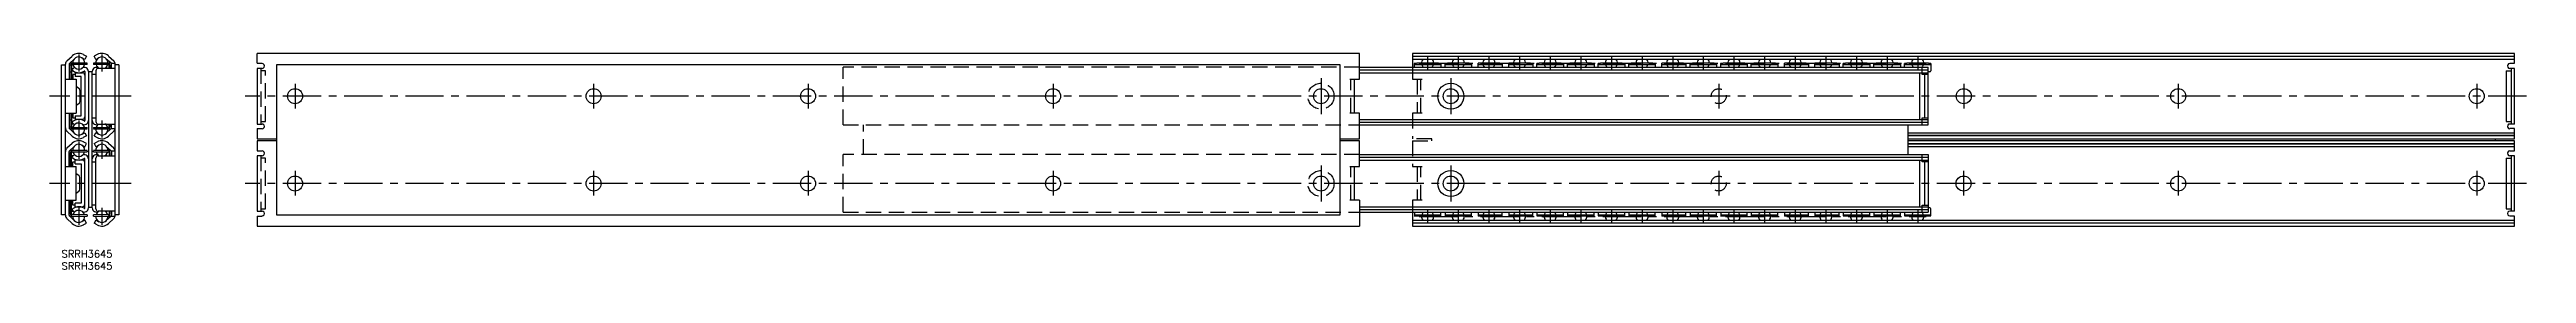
# Model space of a CAD drawing. Extents: x -5 to 1022, y -8 to 81.
import ezdxf

# ---------------------------------------------------------------- set-up
doc = ezdxf.new("R2010")
doc.units = 0
doc.header["$LTSCALE"] = 0.5
doc.linetypes.add('CENTER', pattern=[50.8, 31.75, -6.35, 6.35, -6.35])
doc.linetypes.add('DASHED', pattern=[19.05, 12.7, -6.35])
for name, color, linetype in [('MSM_CENTER', 1, 'CENTER'), ('MSM_CONTINUOUS', 7, 'CONTINUOUS'), ('MSM_DASHED', 4, 'DASHED'), ('MSM_PART_NUMBER', 7, 'CONTINUOUS')]:
    doc.layers.add(name, color=color, linetype=linetype)
doc.styles.get("Standard").update_dxf_attribs({"font": 'txt.shx', "height": 5.5, "bigfont": 'bigfont.shx'})

# ---------------------------------------------------------------- blocks, each defined once
blk = doc.blocks.new('*U14')
at = {"layer": 'MSM_PART_NUMBER'}
blk.add_text('SRRH3645', height=3, dxfattribs=at).set_placement((0, -3))
blk = doc.blocks.new('*U15')
at = {"layer": 'MSM_PART_NUMBER'}
blk.add_text('SRRH3645', height=3, dxfattribs=at).set_placement((0, -8))

msp = doc.modelspace()

# ---------------------------------------------------------------- linework, layer by layer
at = {"layer": 'MSM_CENTER'}
for p, q in [((10.6, 77.4), (3.6, 77.4)), ((7.1, 80.9), (7.1, 73.9)), ((20.2, 77.4), (13.2, 77.4)), ((16.7, 80.9), (16.7, 73.9)), ((562.9, 77.4), (773.1, 77.4)), ((566.4, 79.9), (566.4, 74.7)), ((579.1, 79.9), (579.1, 74.7)), ((591.8, 79.9), (591.8, 74.7)), ((604.5, 79.9), (604.5, 74.7)), ((617.2, 79.9), (617.2, 74.7)), ((629.9, 79.9), (629.9, 74.7)), ((642.6, 79.9), (642.6, 74.7)), ((655.3, 79.9), (655.3, 74.7)), ((668, 79.9), (668, 74.7)), ((680.7, 79.9), (680.7, 74.7)), ((693.4, 79.9), (693.4, 74.7)), ((706.1, 79.9), (706.1, 74.7)), ((718.8, 79.9), (718.8, 74.7)), ((731.5, 79.9), (731.5, 74.7)), ((744.2, 79.9), (744.2, 74.7)), ((756.9, 79.9), (756.9, 74.7)), ((769.6, 79.9), (769.6, 74.7)), ((28.8, 63.7), (-5, 63.7)), ((1022, 63.7), (76.1, 63.7)), ((96.8, 68.8), (96.8, 58.6)), ((220.6, 68.8), (220.6, 58.6)), ((309.5, 68.8), (309.5, 58.6)), ((411.1, 68.8), (411.1, 58.6)), ((522.2, 71.1), (522.2, 56.3)), ((576, 71.1), (576, 56.3)), ((687.1, 68.8), (687.1, 58.6)), ((788.7, 68.8), (788.7, 58.6)), ((877.6, 68.8), (877.6, 58.6)), ((1001.4, 68.8), (1001.4, 58.6)), ((7.1, 53.6), (7.1, 46.6)), ((16.7, 53.6), (16.7, 46.6)), ((10.6, 50.1), (3.6, 50.1)), ((10.6, 41.3), (3.6, 41.3)), ((7.1, 44.8), (7.1, 37.8)), ((20.2, 50.1), (13.2, 50.1)), ((20.2, 41.3), (13.2, 41.3)), ((16.7, 44.8), (16.7, 37.8)), ((96.8, 32.8), (96.8, 22.6)), ((220.6, 32.8), (220.6, 22.6)), ((309.5, 32.8), (309.5, 22.6)), ((411.1, 32.8), (411.1, 22.6)), ((522.2, 35), (522.2, 20.2)), ((576, 35), (576, 20.2)), ((687.1, 32.8), (687.1, 22.6)), ((788.6, 32.8), (788.6, 22.6)), ((877.6, 32.8), (877.6, 22.6)), ((1001.4, 32.8), (1001.4, 22.6)), ((28.8, 27.6), (-5, 27.6)), ((1022, 27.6), (76.1, 27.6)), ((10.6, 14), (3.6, 14)), ((7.1, 17.5), (7.1, 10.5)), ((20.2, 14), (13.2, 14)), ((16.7, 17.5), (16.7, 10.5)), ((562.9, 14), (773.1, 14)), ((566.4, 16.7), (566.4, 11.5)), ((579.1, 16.7), (579.1, 11.5)), ((591.8, 16.7), (591.8, 11.5)), ((604.5, 16.7), (604.5, 11.5)), ((617.2, 16.7), (617.2, 11.5)), ((629.9, 16.7), (629.9, 11.5)), ((642.6, 16.7), (642.6, 11.5)), ((655.3, 16.7), (655.3, 11.5)), ((668, 16.7), (668, 11.5)), ((680.7, 16.7), (680.7, 11.5)), ((693.4, 16.7), (693.4, 11.5)), ((706.1, 16.7), (706.1, 11.5)), ((718.8, 16.7), (718.8, 11.5)), ((731.5, 16.7), (731.5, 11.5)), ((744.2, 16.7), (744.2, 11.5)), ((756.9, 16.7), (756.9, 11.5)), ((769.6, 16.7), (769.6, 11.5))]:
    msp.add_line(p, q, dxfattribs=at)
at = {"layer": 'MSM_CONTINUOUS'}
for p, q in [((0, 14.7), (0, 76.7)), ((0, 76.7), (1.6, 76.7)), ((1.6, 14.5), (1.6, 76.9)), ((2.2, 78.3), (4.4, 80.3)), ((3.1, 76.9), (3.1, 70.7)), ((3.6, 75.2), (3.1, 75.2)), ((3.1, 74.2), (3.6, 74.2)), ((5.4, 79.2), (3.3, 77.2)), ((3.6, 70.7), (3.6, 76.4)), ((3.6, 73.7), (4.1, 73.7)), ((4.1, 76.4), (4.1, 70.7)), ((4.1, 75.2), (4.9, 75.2)), ((4.1, 74.2), (4.6, 74.2)), ((4.2, 74.6), (5.3, 75.7)), ((4.3, 77.1), (10.6, 77.3)), ((10.6, 76.8), (4.3, 76.6)), ((4.6, 72.7), (4.6, 70.7)), ((5.6, 72.7), (4.6, 72.7)), ((5.6, 73.4), (5.6, 71.9)), ((5.6, 73.4), (8.6, 73.4)), ((8.1, 71.9), (5.6, 71.9)), ((8.1, 55.6), (8.1, 71.9)), ((9.6, 78.9), (8.3, 79.6)), ((9, 80.9), (10.3, 80.2)), ((9.6, 72.7), (9.5, 72.7)), ((10.3, 80.2), (9.6, 78.9)), ((9.6, 73.9), (9.6, 53.6)), ((10.6, 76.8), (10.6, 77.3)), ((11.1, 73.9), (11.1, 17.5)), ((12.7, 73.7), (11.1, 73.7)), ((12.7, 17.5), (12.7, 73.9)), ((14.2, 72.7), (12.7, 72.7)), ((13.2, 77.3), (13.2, 76.8)), ((13.2, 77.3), (19.5, 77.1)), ((19.5, 76.6), (13.2, 76.8)), ((14.8, 80.9), (13.5, 80.2)), ((14.2, 78.9), (13.5, 80.2)), ((14.2, 78.9), (15.5, 79.6)), ((14.2, 74.2), (14.2, 53.2)), ((22.2, 75.2), (15.2, 75.2)), ((15.4, 75.2), (15.3, 75.3)), ((20.5, 77.3), (18.4, 79.2)), ((18.5, 75.7), (18.9, 75.2)), ((19.4, 80.3), (21.6, 78.3)), ((19.7, 75.2), (19.7, 76.4)), ((20.2, 76.4), (20.2, 75.2)), ((20.5, 77.3), (22.2, 77.3)), ((20.7, 75.2), (20.7, 76.9)), ((22.2, 14.5), (22.2, 76.9)), ((23.8, 76.7), (22.2, 76.7)), ((23.8, 76.7), (23.8, 14.7)), ((538.1, 81.4), (81.1, 81.4)), ((81.1, 77.3), (81.1, 81.4)), ((81.1, 77.3), (83.1, 77.3)), ((83.1, 75.2), (81.1, 75.2)), ((81.1, 75.2), (81.1, 52.2)), ((89.1, 76.7), (89.1, 14.7)), ((530.1, 76.7), (89.1, 76.7)), ((530.1, 14.7), (530.1, 76.7)), ((538.1, 70.7), (538.1, 81.4)), ((538.1, 75.7), (774, 75.7)), ((538.1, 74.6), (774, 74.6)), ((538.1, 73.4), (774, 73.4)), ((1017.1, 81.4), (560.1, 81.4)), ((560.1, 81.4), (560.1, 75.7)), ((560.1, 80.2), (1017.1, 80.2)), ((1017.1, 78.9), (560.1, 78.9)), ((560.9, 75.7), (560.9, 77.2)), ((570.9, 77.3), (561.9, 77.3)), ((561.9, 76.8), (570.9, 76.8)), ((571.9, 77.2), (571.9, 75.7)), ((573.6, 75.7), (573.6, 77.2)), ((583.6, 77.3), (574.6, 77.3)), ((574.6, 76.8), (583.6, 76.8)), ((584.6, 77.2), (584.6, 75.7)), ((596.3, 77.3), (587.3, 77.3)), ((587.3, 75.7), (587.3, 77.3)), ((587.3, 76.8), (596.3, 76.8)), ((597.3, 77.2), (597.3, 75.7)), ((609, 77.3), (600, 77.3)), ((600, 75.7), (600, 77.3)), ((600, 76.8), (609, 76.8)), ((610, 77.2), (610, 75.7)), ((611.7, 75.7), (611.7, 77.2)), ((621.7, 77.3), (612.7, 77.3)), ((612.7, 76.8), (621.7, 76.8)), ((622.7, 77.2), (622.7, 75.7)), ((624.4, 75.7), (624.4, 77.2)), ((634.4, 77.3), (625.4, 77.3)), ((625.4, 76.8), (634.4, 76.8)), ((635.4, 77.2), (635.4, 75.7)), ((637.1, 75.7), (637.1, 77.2)), ((647.1, 77.3), (638.1, 77.3)), ((638.1, 76.8), (647.1, 76.8)), ((648.1, 77.2), (648.1, 75.7)), ((649.8, 75.7), (649.8, 77.2)), ((659.8, 77.3), (650.8, 77.3)), ((650.8, 76.8), (659.8, 76.8)), ((660.8, 77.2), (660.8, 75.7)), ((672.5, 77.3), (663.5, 77.3)), ((663.5, 75.7), (663.5, 77.3)), ((663.5, 76.8), (672.5, 76.8)), ((673.5, 77.2), (673.5, 75.7)), ((675.2, 75.7), (675.2, 77.2)), ((685.2, 77.3), (676.2, 77.3)), ((676.2, 76.8), (685.2, 76.8)), ((686.2, 77.2), (686.2, 75.7)), ((687.9, 75.7), (687.9, 77.2)), ((697.9, 77.3), (688.9, 77.3)), ((688.9, 76.8), (697.9, 76.8)), ((698.9, 77.2), (698.9, 75.7)), ((700.6, 75.7), (700.6, 77.2)), ((710.6, 77.3), (701.6, 77.3)), ((701.6, 76.8), (710.6, 76.8)), ((711.6, 77.2), (711.6, 75.7)), ((723.3, 77.3), (714.3, 77.3)), ((714.3, 75.7), (714.3, 77.3)), ((714.3, 76.8), (723.3, 76.8)), ((724.3, 77.2), (724.3, 75.7)), ((736, 77.3), (727, 77.3)), ((727, 75.7), (727, 77.3)), ((727, 76.8), (736, 76.8)), ((737, 77.2), (737, 75.7)), ((738.7, 75.7), (738.7, 77.2)), ((748.7, 77.3), (739.7, 77.3)), ((739.7, 76.8), (748.7, 76.8)), ((749.7, 77.2), (749.7, 75.7)), ((751.4, 75.7), (751.4, 77.2)), ((761.4, 77.3), (752.4, 77.3)), ((752.4, 76.8), (761.4, 76.8)), ((762.4, 77.2), (762.4, 75.7)), ((764.1, 75.7), (764.1, 77.2)), ((774.1, 77.3), (765.1, 77.3)), ((765.1, 76.8), (774.1, 76.8)), ((770.5, 54.1), (770.5, 73.4)), ((771.5, 72.7), (771.5, 75.7)), ((774, 72.7), (771.5, 72.7)), ((772.5, 54.7), (772.5, 72.7)), ((774, 51.8), (774, 75.7)), ((774.6, 73.7), (774, 73.7)), ((775.1, 77.2), (775.1, 74.2)), ((1013.6, 74.2), (1015.6, 74.2)), ((1013.6, 74.2), (1013.6, 53.2)), ((1015.1, 77.3), (1017.1, 77.3)), ((1017.1, 75.2), (1015.1, 75.2)), ((1015.6, 75.2), (1015.6, 52.2)), ((1017.1, 77.3), (1017.1, 81.4)), ((1017.1, 52.2), (1017.1, 75.2)), ((1.6, 70.7), (6.1, 70.7)), ((6.1, 70.7), (6.1, 56.7)), ((6.1, 67.8), (7.2, 67)), ((7.6, 66.2), (7.6, 61.3)), ((534.1, 70.7), (538.1, 70.7)), ((536.1, 56.7), (536.1, 70.7)), ((1.6, 56.7), (6.1, 56.7)), ((3.1, 56.7), (3.1, 50.6)), ((3.6, 53.2), (3.1, 53.2)), ((3.6, 52.2), (3.1, 52.2)), ((3.6, 51.1), (3.6, 56.7)), ((4.1, 53.8), (3.6, 53.8)), ((4.1, 56.7), (4.1, 51.1)), ((4.6, 53.2), (4.1, 53.2)), ((4.9, 52.2), (4.1, 52.2)), ((5.3, 51.8), (4.2, 52.9)), ((4.6, 56.7), (4.6, 54.7)), ((4.6, 54.7), (5.6, 54.7)), ((5.6, 55.6), (5.6, 54.1)), ((5.6, 55.6), (8.1, 55.6)), ((8.6, 54.1), (5.6, 54.1)), ((7.2, 60.5), (6.1, 59.8)), ((9.5, 54.7), (9.6, 54.7)), ((12.7, 54.7), (14.2, 54.7)), ((15.2, 52.2), (22.2, 52.2)), ((15.3, 52.2), (15.4, 52.2)), ((18.9, 52.2), (18.5, 51.8)), ((19.7, 51.1), (19.7, 52.2)), ((20.2, 52.2), (20.2, 51.1)), ((20.7, 50.6), (20.7, 52.2)), ((81.1, 52.2), (83.1, 52.2)), ((538.1, 56.7), (534.1, 56.7)), ((538.1, 46.1), (538.1, 56.7)), ((538.1, 54.1), (774, 54.1)), ((538.1, 52.9), (774, 52.9)), ((538.1, 51.8), (774, 51.8)), ((765.5, 51.8), (765.5, 39.6)), ((771.5, 51.8), (771.5, 54.7)), ((771.5, 54.7), (774, 54.7)), ((1013.6, 53.2), (1015.6, 53.2)), ((1017.1, 52.2), (1015.1, 52.2)), ((4.4, 47.2), (2.2, 49.2)), ((4.4, 44.2), (2.2, 42.2)), ((3.3, 50.3), (5.4, 48.3)), ((3.3, 41.1), (5.4, 43.1)), ((4.3, 50.9), (10.6, 50.7)), ((10.6, 50.3), (4.3, 50.4)), ((10.6, 41.1), (4.3, 41)), ((8.3, 47.9), (9.6, 48.6)), ((8.3, 43.5), (9.6, 42.8)), ((10.3, 47.3), (9, 46.6)), ((10.3, 44.1), (9, 44.8)), ((9.6, 48.6), (10.3, 47.3)), ((9.6, 42.8), (10.3, 44.1)), ((10.6, 50.3), (10.6, 50.7)), ((10.6, 41.1), (10.6, 40.7)), ((13.2, 50.7), (19.5, 50.9)), ((13.2, 50.7), (13.2, 50.3)), ((19.5, 50.4), (13.2, 50.3)), ((19.5, 41), (13.2, 41.1)), ((13.2, 40.7), (13.2, 41.1)), ((13.5, 47.3), (14.2, 48.6)), ((13.5, 47.3), (14.8, 46.6)), ((13.5, 44.1), (14.8, 44.8)), ((13.5, 44.1), (14.2, 42.8)), ((15.5, 47.9), (14.2, 48.6)), ((15.5, 43.5), (14.2, 42.8)), ((18.4, 48.3), (20.5, 50.3)), ((18.4, 43.1), (20.5, 41.1)), ((21.6, 49.2), (19.4, 47.2)), ((21.6, 42.2), (19.4, 44.2)), ((20.5, 50.3), (22.2, 50.3)), ((20.5, 41.1), (22.2, 41.1)), ((81.1, 50.3), (83.1, 50.3)), ((81.1, 50.3), (81.1, 46.1)), ((81.1, 46.1), (89.1, 46.1)), ((89.1, 45.3), (81.1, 45.3)), ((81.1, 45.3), (81.1, 41.1)), ((81.1, 41.1), (83.1, 41.1)), ((530.1, 46.1), (538.1, 46.1)), ((538.1, 45.3), (530.1, 45.3)), ((538.1, 34.7), (538.1, 45.3)), ((765.5, 48.6), (1017.1, 48.6)), ((765.5, 47.6), (1017.1, 47.6)), ((1017.1, 47.3), (765.5, 47.3)), ((765.5, 46.1), (1017.1, 46.1)), ((1017.1, 45.3), (765.5, 45.3)), ((765.5, 44.1), (1017.1, 44.1)), ((1017.1, 43.8), (765.5, 43.8)), ((1017.1, 42.8), (765.5, 42.8)), ((1009.1, 45.3), (1009.1, 46.1)), ((1017.1, 50.3), (1015.1, 50.3)), ((1015.1, 41.1), (1017.1, 41.1)), ((1017.1, 46.1), (1017.1, 50.3)), ((1017.1, 41.1), (1017.1, 45.3)), ((1.6, 34.7), (6.1, 34.7)), ((3.1, 34.7), (3.1, 40.8)), ((3.6, 39.1), (3.1, 39.1)), ((3.6, 38.1), (3.1, 38.1)), ((3.6, 40.3), (3.6, 34.7)), ((4.1, 37.6), (3.6, 37.6)), ((4.1, 34.7), (4.1, 40.3)), ((4.9, 39.1), (4.1, 39.1)), ((4.6, 38.1), (4.1, 38.1)), ((5.3, 39.6), (4.2, 38.5)), ((4.3, 40.5), (10.6, 40.7)), ((4.6, 34.7), (4.6, 36.6)), ((4.6, 36.6), (5.6, 36.6)), ((8.6, 37.3), (5.6, 37.3)), ((5.6, 35.8), (5.6, 37.3)), ((5.6, 35.8), (8.1, 35.8)), ((6.1, 20.7), (6.1, 34.7)), ((7.2, 30.9), (6.1, 31.6)), ((8.1, 35.8), (8.1, 19.5)), ((9.5, 36.6), (9.6, 36.6)), ((9.6, 17.5), (9.6, 37.8)), ((12.7, 36.6), (14.2, 36.6)), ((13.2, 40.7), (19.5, 40.5)), ((14.2, 17.1), (14.2, 38.1)), ((15.2, 39.1), (22.2, 39.1)), ((15.3, 39.2), (15.4, 39.1)), ((18.9, 39.1), (18.5, 39.6)), ((19.7, 40.3), (19.7, 39.1)), ((20.2, 39.1), (20.2, 40.3)), ((20.7, 40.8), (20.7, 39.1)), ((83.1, 39.1), (81.1, 39.1)), ((81.1, 39.1), (81.1, 16.2)), ((534.1, 34.7), (538.1, 34.7)), ((536.1, 20.7), (536.1, 34.7)), ((538.1, 39.6), (774, 39.6)), ((538.1, 38.5), (774, 38.5)), ((538.1, 37.3), (774, 37.3)), ((770.5, 18), (770.5, 37.3)), ((771.5, 36.6), (771.5, 39.6)), ((774, 36.6), (771.5, 36.6)), ((772.5, 18.6), (772.5, 36.6)), ((774, 39.6), (774, 15.7)), ((1013.6, 38.1), (1013.6, 17.1)), ((1013.6, 38.1), (1015.6, 38.1)), ((1017.1, 39.1), (1015.1, 39.1)), ((1015.6, 39.1), (1015.6, 16.2)), ((1017.1, 16.2), (1017.1, 39.1)), ((1.6, 20.7), (6.1, 20.7)), ((3.1, 14.5), (3.1, 20.7)), ((3.6, 20.7), (3.6, 15)), ((4.1, 15), (4.1, 20.7)), ((4.6, 18.6), (4.6, 20.7)), ((6.1, 23.6), (7.2, 24.4)), ((7.6, 25.2), (7.6, 30.1)), ((538.1, 20.7), (534.1, 20.7)), ((538.1, 20.7), (538.1, 10)), ((1.6, 14.7), (0, 14.7)), ((2.2, 13.1), (4.4, 11.1)), ((3.1, 17.1), (3.6, 17.1)), ((3.6, 16.2), (3.1, 16.2)), ((5.4, 12.2), (3.3, 14.2)), ((3.6, 17.6), (4.1, 17.6)), ((4.1, 17.1), (4.6, 17.1)), ((4.1, 16.2), (4.9, 16.2)), ((4.2, 16.8), (5.3, 15.7)), ((10.6, 14.6), (4.3, 14.8)), ((4.3, 14.3), (10.6, 14.1)), ((5.6, 18.6), (4.6, 18.6)), ((8.1, 19.5), (5.6, 19.5)), ((5.6, 18), (5.6, 19.5)), ((5.6, 18), (8.6, 18)), ((9.6, 12.5), (8.3, 11.8)), ((9, 10.5), (10.3, 11.2)), ((9.6, 18.6), (9.5, 18.6)), ((10.3, 11.2), (9.6, 12.5)), ((10.6, 14.6), (10.6, 14.1)), ((12.7, 17.7), (11.1, 17.7)), ((14.2, 18.6), (12.7, 18.6)), ((19.5, 14.8), (13.2, 14.6)), ((13.2, 14.1), (13.2, 14.6)), ((13.2, 14.1), (19.5, 14.3)), ((14.2, 12.5), (13.5, 11.2)), ((14.8, 10.5), (13.5, 11.2)), ((14.2, 12.5), (15.5, 11.8)), ((22.2, 16.2), (15.2, 16.2)), ((15.4, 16.2), (15.3, 16.1)), ((20.5, 14.1), (18.4, 12.2)), ((18.5, 15.7), (18.9, 16.2)), ((19.4, 11.1), (21.6, 13.1)), ((19.7, 16.2), (19.7, 15)), ((20.2, 15), (20.2, 16.2)), ((20.5, 14.1), (22.2, 14.1)), ((20.7, 16.2), (20.7, 14.5)), ((23.8, 14.7), (22.2, 14.7)), ((81.1, 16.2), (83.1, 16.2)), ((81.1, 14.1), (83.1, 14.1)), ((81.1, 14.1), (81.1, 10)), ((89.1, 14.7), (530.1, 14.7)), ((538.1, 18), (774, 18)), ((538.1, 16.8), (774, 16.8)), ((538.1, 15.7), (774, 15.7)), ((560.1, 15.7), (560.1, 10)), ((560.1, 12.5), (1017.1, 12.5)), ((1017.1, 11.2), (560.1, 11.2)), ((560.9, 15.7), (560.9, 14.2)), ((561.9, 14.6), (570.9, 14.6)), ((570.9, 14.1), (561.9, 14.1)), ((571.9, 14.2), (571.9, 15.7)), ((573.6, 15.7), (573.6, 14.2)), ((574.6, 14.6), (583.6, 14.6)), ((583.6, 14.1), (574.6, 14.1)), ((584.6, 14.2), (584.6, 15.7)), ((587.3, 15.7), (587.3, 14.1)), ((587.3, 14.6), (596.3, 14.6)), ((596.3, 14.1), (587.3, 14.1)), ((597.3, 14.2), (597.3, 15.7)), ((600, 15.7), (600, 14.1)), ((600, 14.6), (609, 14.6)), ((609, 14.1), (600, 14.1)), ((610, 14.2), (610, 15.7)), ((611.7, 15.7), (611.7, 14.2)), ((612.7, 14.6), (621.7, 14.6)), ((621.7, 14.1), (612.7, 14.1)), ((622.7, 14.2), (622.7, 15.7)), ((624.4, 15.7), (624.4, 14.2)), ((625.4, 14.6), (634.4, 14.6)), ((634.4, 14.1), (625.4, 14.1)), ((635.4, 14.2), (635.4, 15.7)), ((637.1, 15.7), (637.1, 14.2)), ((638.1, 14.6), (647.1, 14.6)), ((647.1, 14.1), (638.1, 14.1)), ((648.1, 14.2), (648.1, 15.7)), ((649.8, 15.7), (649.8, 14.2)), ((650.8, 14.6), (659.8, 14.6)), ((659.8, 14.1), (650.8, 14.1)), ((660.8, 14.2), (660.8, 15.7)), ((663.5, 15.7), (663.5, 14.1)), ((663.5, 14.6), (672.5, 14.6)), ((672.5, 14.1), (663.5, 14.1)), ((673.5, 14.2), (673.5, 15.7)), ((675.2, 15.7), (675.2, 14.2)), ((676.2, 14.6), (685.2, 14.6)), ((685.2, 14.1), (676.2, 14.1)), ((686.2, 14.2), (686.2, 15.7)), ((687.9, 15.7), (687.9, 14.2)), ((688.9, 14.6), (697.9, 14.6)), ((697.9, 14.1), (688.9, 14.1)), ((698.9, 14.2), (698.9, 15.7)), ((700.6, 15.7), (700.6, 14.2)), ((701.6, 14.6), (710.6, 14.6)), ((710.6, 14.1), (701.6, 14.1)), ((711.6, 14.2), (711.6, 15.7)), ((714.3, 15.7), (714.3, 14.1)), ((714.3, 14.6), (723.3, 14.6)), ((723.3, 14.1), (714.3, 14.1)), ((724.3, 14.2), (724.3, 15.7)), ((727, 15.7), (727, 14.1)), ((727, 14.6), (736, 14.6)), ((736, 14.1), (727, 14.1)), ((737, 14.2), (737, 15.7)), ((738.7, 15.7), (738.7, 14.2)), ((739.7, 14.6), (748.7, 14.6)), ((748.7, 14.1), (739.7, 14.1)), ((749.7, 14.2), (749.7, 15.7)), ((751.4, 15.7), (751.4, 14.2)), ((752.4, 14.6), (761.4, 14.6)), ((761.4, 14.1), (752.4, 14.1)), ((762.4, 14.2), (762.4, 15.7)), ((764.1, 15.7), (764.1, 14.2)), ((765.1, 14.6), (774.1, 14.6)), ((774.1, 14.1), (765.1, 14.1)), ((771.5, 15.7), (771.5, 18.6)), ((771.5, 18.6), (774, 18.6)), ((774.6, 17.6), (774, 17.6)), ((775.1, 14.2), (775.1, 17.1)), ((1013.6, 17.1), (1015.6, 17.1)), ((1017.1, 16.2), (1015.1, 16.2)), ((1017.1, 14.1), (1015.1, 14.1)), ((1017.1, 10), (1017.1, 14.1)), ((81.1, 10), (538.1, 10)), ((560.1, 10), (1017.1, 10))]:
    msp.add_line(p, q, dxfattribs=at)
for centre, radius in [((96.8, 63.7), 3.1), ((220.6, 63.7), 3.1), ((309.5, 63.7), 3.1), ((411.1, 63.7), 3.1), ((522.2, 63.7), 3.1), ((576, 63.7), 5.4), ((576, 63.7), 3.1), ((788.7, 63.7), 3.1), ((877.6, 63.7), 3.1), ((1001.4, 63.7), 3.1), ((576, 27.6), 5.4), ((96.8, 27.6), 3.1), ((220.6, 27.6), 3.1), ((309.5, 27.6), 3.1), ((411.1, 27.6), 3.1), ((522.2, 27.6), 3.1), ((576, 27.6), 3.1), ((788.6, 27.6), 3.1), ((877.6, 27.6), 3.1), ((1001.4, 27.6), 3.1)]:
    msp.add_circle(centre, radius, dxfattribs=at)
for centre, radius, start, end in [((3.6, 76.9), 2, 132.8966, 179.6473), ((3.6, 76.9), 0.5, 132.8946, 180), ((4.3, 76.4), 0.7, 91, 180), ((4.3, 76.4), 0.2, 91, 180), ((7.1, 77.4), 4, 223.9455, 303.2038), ((7.1, 77.4), 4, 61.013, 132.8946), ((7.1, 77.4), 2.5, 356.1571, 185.8429), ((7.1, 77.4), 2.5, 197.5244, 344.4737), ((9.4, 73.9), 1.7, 0, 123.2038), ((8.6, 72.4), 1, 0, 90), ((9.4, 73.9), 0.2, 0, 123.2038), ((14.4, 73.9), 1.7, 56.7962, 180), ((16.7, 77.4), 2.5, 354.1571, 183.8429), ((15.2, 74.2), 1, 90, 180), ((16.7, 77.4), 2.5, 195.5244, 236.7962), ((16.7, 77.4), 4, 47.1054, 118.987), ((16.7, 77.4), 2.5, 300.6834, 342.4756), ((19.5, 76.4), 0.7, 0, 89), ((19.5, 76.4), 0.2, 0, 89), ((20.2, 76.9), 0.485, 359.2185, 48.7974), ((20.2, 76.9), 2, 10.714, 47.1054), ((20.3, 76.9), 1.94, 359.8194, 10.8944), ((83.1, 76.2), 1, 269.9993, 90.0007), ((561.6, 62.9), 14.3, 89.0014, 92.9984), ((561.6, 62.4), 14.3, 89.0012, 92.9985), ((566.4, 77.4), 2.5, 143.4758, 183.4398), ((566.4, 77.4), 2.5, 195.0683, 223.9455), ((566.4, 77.4), 2.5, 316.0545, 344.9317), ((566.4, 77.4), 2.5, 356.5602, 36.5242), ((571.1, 62.9), 14.3, 87.0016, 90.9986), ((571.1, 62.4), 14.3, 87.0015, 90.9988), ((574.3, 62.9), 14.3, 89.0015, 92.9982), ((574.3, 62.4), 14.3, 89.0013, 92.9983), ((579.1, 77.4), 2.5, 143.4758, 183.4398), ((579.1, 77.4), 2.5, 195.0683, 223.9455), ((579.1, 77.4), 2.5, 316.0545, 344.9317), ((579.1, 77.4), 2.5, 356.5602, 36.5242), ((583.8, 62.9), 14.3, 87.0018, 90.9985), ((583.8, 62.4), 14.3, 87.0017, 90.9987), ((591.8, 77.4), 2.5, 143.4758, 183.4398), ((591.8, 77.4), 2.5, 195.0683, 223.9455), ((591.8, 77.4), 2.5, 316.0545, 344.9317), ((591.8, 77.4), 2.5, 356.5602, 36.5242), ((596.5, 62.9), 14.3, 87.0016, 90.9986), ((596.5, 62.4), 14.3, 87.0015, 90.9988), ((604.5, 77.4), 2.5, 143.4758, 183.4398), ((604.5, 77.4), 2.5, 195.0683, 223.9455), ((604.5, 77.4), 2.5, 316.0545, 344.9317), ((604.5, 77.4), 2.5, 356.5602, 36.5242), ((609.2, 62.9), 14.3, 87.0017, 90.9986), ((609.2, 62.4), 14.3, 87.0016, 90.9988), ((612.4, 62.9), 14.3, 89.0014, 92.9983), ((612.4, 62.4), 14.3, 89.0012, 92.9984), ((617.2, 77.4), 2.5, 143.4758, 183.4398), ((617.2, 77.4), 2.5, 195.0683, 223.9455), ((617.2, 77.4), 2.5, 316.0545, 344.9317), ((617.2, 77.4), 2.5, 356.5602, 36.5242), ((621.9, 62.9), 14.3, 87.0018, 90.9985), ((621.9, 62.4), 14.3, 87.0017, 90.9987), ((625.1, 62.9), 14.3, 89.0014, 92.9984), ((625.1, 62.4), 14.3, 89.0012, 92.9985), ((629.9, 77.4), 2.5, 143.4758, 183.4398), ((629.9, 77.4), 2.5, 195.0683, 223.9455), ((629.9, 77.4), 2.5, 316.0545, 344.9317), ((629.9, 77.4), 2.5, 356.5602, 36.5242), ((634.6, 62.9), 14.3, 87.0017, 90.9986), ((634.6, 62.4), 14.3, 87.0016, 90.9988), ((637.8, 62.9), 14.3, 89.0015, 92.9983), ((637.8, 62.4), 14.3, 89.0013, 92.9984), ((642.6, 77.4), 2.5, 143.4758, 183.4398), ((642.6, 77.4), 2.5, 195.0683, 223.9455), ((642.6, 77.4), 2.5, 316.0545, 344.9317), ((642.6, 77.4), 2.5, 356.5602, 36.5242), ((647.3, 62.9), 14.3, 87.0017, 90.9985), ((647.3, 62.4), 14.3, 87.0016, 90.9987), ((650.5, 62.9), 14.3, 89.0015, 92.9983), ((650.5, 62.4), 14.3, 89.0013, 92.9984), ((655.3, 77.4), 2.5, 143.4758, 183.4398), ((655.3, 77.4), 2.5, 195.0683, 223.9455), ((655.3, 77.4), 2.5, 316.0545, 344.9317), ((655.3, 77.4), 2.5, 356.5602, 36.5242), ((660, 62.9), 14.3, 87.0017, 90.9985), ((660, 62.4), 14.3, 87.0016, 90.9987), ((668, 77.4), 2.5, 143.4758, 183.4398), ((668, 77.4), 2.5, 195.0683, 223.9455), ((668, 77.4), 2.5, 316.0545, 344.9317), ((668, 77.4), 2.5, 356.5602, 36.5242), ((672.7, 62.9), 14.3, 87.0017, 90.9985), ((672.7, 62.4), 14.3, 87.0016, 90.9987), ((675.9, 62.9), 14.3, 89.0015, 92.9983), ((675.9, 62.4), 14.3, 89.0013, 92.9984), ((680.7, 77.4), 2.5, 143.4758, 183.4398), ((680.7, 77.4), 2.5, 195.0683, 223.9455), ((680.7, 77.4), 2.5, 316.0545, 344.9317), ((680.7, 77.4), 2.5, 356.5602, 36.5242), ((685.4, 62.9), 14.3, 87.0018, 90.9985), ((685.4, 62.4), 14.3, 87.0017, 90.9987), ((688.6, 62.9), 14.3, 89.0014, 92.9984), ((688.6, 62.4), 14.3, 89.0012, 92.9985), ((693.4, 77.4), 2.5, 143.4758, 183.4398), ((693.4, 77.4), 2.5, 195.0683, 223.9455), ((693.4, 77.4), 2.5, 316.0545, 344.9317), ((693.4, 77.4), 2.5, 356.5602, 36.5242), ((698.1, 62.9), 14.3, 87.0016, 90.9986), ((698.1, 62.4), 14.3, 87.0015, 90.9988), ((701.3, 62.9), 14.3, 89.0015, 92.9982), ((701.3, 62.4), 14.3, 89.0013, 92.9983), ((706.1, 77.4), 2.5, 143.4758, 183.4398), ((706.1, 77.4), 2.5, 195.0683, 223.9455), ((706.1, 77.4), 2.5, 316.0545, 344.9317), ((706.1, 77.4), 2.5, 356.5602, 36.5242), ((710.8, 62.9), 14.3, 87.0018, 90.9985), ((710.8, 62.4), 14.3, 87.0017, 90.9987), ((718.8, 77.4), 2.5, 143.4758, 183.4398), ((718.8, 77.4), 2.5, 195.0683, 223.9455), ((718.8, 77.4), 2.5, 316.0545, 344.9317), ((718.8, 77.4), 2.5, 356.5602, 36.5242), ((723.5, 62.9), 14.3, 87.0016, 90.9986), ((723.5, 62.4), 14.3, 87.0015, 90.9988), ((731.5, 77.4), 2.5, 143.4758, 183.4398), ((731.5, 77.4), 2.5, 195.0683, 223.9455), ((731.5, 77.4), 2.5, 316.0545, 344.9317), ((731.5, 77.4), 2.5, 356.5602, 36.5242), ((736.2, 62.9), 14.3, 87.0017, 90.9986), ((736.2, 62.4), 14.3, 87.0016, 90.9988), ((739.4, 62.9), 14.3, 89.0014, 92.9983), ((739.4, 62.4), 14.3, 89.0012, 92.9984), ((744.2, 77.4), 2.5, 143.4758, 183.4398), ((744.2, 77.4), 2.5, 195.0683, 223.9455), ((744.2, 77.4), 2.5, 316.0545, 344.9317), ((744.2, 77.4), 2.5, 356.5602, 36.5242), ((748.9, 62.9), 14.3, 87.0018, 90.9985), ((748.9, 62.4), 14.3, 87.0017, 90.9987), ((752.1, 62.9), 14.3, 89.0014, 92.9984), ((752.1, 62.4), 14.3, 89.0012, 92.9985), ((756.9, 77.4), 2.5, 143.4758, 183.4398), ((756.9, 77.4), 2.5, 195.0683, 223.9455), ((756.9, 77.4), 2.5, 316.0545, 344.9317), ((756.9, 77.4), 2.5, 356.5602, 36.5242), ((761.6, 62.9), 14.3, 87.0017, 90.9986), ((761.6, 62.4), 14.3, 87.0016, 90.9988), ((764.8, 62.9), 14.3, 89.0015, 92.9982), ((764.8, 62.4), 14.3, 89.0013, 92.9983), ((769.6, 77.4), 2.5, 143.4758, 183.4398), ((769.6, 77.4), 2.5, 195.0683, 223.9455), ((769.6, 77.4), 2.5, 316.0545, 344.9317), ((769.6, 77.4), 2.5, 356.5602, 36.5242), ((774.3, 62.9), 14.3, 87.0018, 90.9985), ((774.3, 62.4), 14.3, 87.0017, 90.9987), ((774.6, 74.2), 0.5, 270, 0), ((1015.1, 76.2), 1, 89.9993, 270.0007), ((6.6, 66.2), 1, 0, 56.3099), ((7.1, 50.1), 4, 56.7962, 136.0545), ((7.1, 50.1), 2.5, 15.5244, 162.4756), ((6.6, 61.3), 1, 303.6901, 0), ((9.4, 53.6), 1.7, 236.7962, 0), ((8.6, 55.1), 1, 270, 0), ((9.4, 53.6), 0.2, 236.7962, 0), ((14.4, 53.6), 1.7, 180, 303.2038), ((15.2, 53.2), 1, 180, 270), ((16.7, 50.1), 2.5, 123.2038, 164.4756), ((16.7, 50.1), 2.5, 17.5244, 59.3166), ((83.1, 51.2), 1, 269.9993, 90.0007), ((1015.1, 51.2), 1, 89.9993, 270.0007), ((3.6, 50.6), 2, 180, 227.1054), ((3.6, 40.8), 2, 132.8946, 180), ((3.6, 50.6), 0.5, 180, 227.1054), ((3.6, 40.8), 0.5, 132.8946, 180), ((4.3, 51.1), 0.7, 180, 269), ((4.3, 51.1), 0.2, 180, 269), ((7.1, 50.1), 4, 227.1054, 298.987), ((7.1, 41.3), 4, 61.013, 132.8946), ((7.1, 50.1), 2.5, 174.1571, 3.8429), ((7.1, 41.3), 2.5, 356.1571, 185.8429), ((16.7, 50.1), 2.5, 176.1571, 5.8429), ((16.7, 41.3), 2.5, 354.1571, 183.8429), ((16.7, 50.1), 4, 241.013, 312.8946), ((16.7, 41.3), 4, 47.1054, 118.987), ((19.5, 51.1), 0.2, 271, 0), ((19.5, 51.1), 0.7, 271, 0), ((20.2, 50.6), 0.489, 311.4242, 0.5597), ((20.2, 40.8), 0.489, 359.4403, 48.5758), ((19.9, 50.9), 2.4, 314.4279, 344.9906), ((19.9, 40.5), 2.4, 15.0094, 45.5721), ((83.1, 40.1), 1, 269.9993, 90.0007), ((1015.1, 40.1), 1, 89.9993, 270.0007), ((4.3, 40.3), 0.7, 91, 180), ((4.3, 40.3), 0.2, 91, 180), ((7.1, 41.3), 4, 223.9455, 303.2038), ((7.1, 41.3), 2.5, 197.5244, 344.4756), ((6.6, 30.1), 1, 0, 56.3099), ((9.4, 37.8), 1.7, 0, 123.2038), ((8.6, 36.3), 1, 0, 90), ((9.4, 37.8), 0.2, 0, 123.2038), ((14.4, 37.8), 1.7, 56.7962, 180), ((15.2, 38.1), 1, 90, 180), ((16.7, 41.3), 2.5, 195.5244, 236.7962), ((16.7, 41.3), 2.5, 300.6834, 342.4756), ((19.5, 40.3), 0.7, 0, 89), ((19.5, 40.3), 0.2, 0, 89), ((6.6, 25.2), 1, 303.6901, 0), ((3.6, 14.5), 2, 180.3527, 227.1034), ((3.6, 14.5), 0.5, 180, 227.1054), ((4.3, 15), 0.7, 180, 269), ((4.3, 15), 0.2, 180, 269), ((7.1, 14), 4, 56.7962, 136.0545), ((7.1, 14), 4, 227.1054, 298.987), ((7.1, 14), 2.5, 174.1571, 3.8429), ((7.1, 14), 2.5, 15.5244, 162.4756), ((9.4, 17.5), 1.7, 236.7962, 0), ((8.6, 19), 1, 270, 0), ((9.4, 17.5), 0.2, 236.7962, 0), ((14.4, 17.5), 1.7, 180, 303.2038), ((15.2, 17.1), 1, 180, 270), ((16.7, 14), 2.5, 176.1571, 5.8429), ((16.7, 14), 2.5, 123.2038, 164.4756), ((16.7, 14), 4, 241.013, 312.8946), ((16.7, 14), 2.5, 17.5244, 59.3166), ((19.5, 15), 0.2, 271, 0), ((19.5, 15), 0.7, 271, 0), ((20.2, 14.5), 0.484, 312.0888, 0.8061), ((25.2, 9.1), 6.9, 132.8591, 132.9263), ((20.2, 14.5), 2, 312.8946, 349.286), ((20.3, 14.5), 1.94, 349.1056, 0.1806), ((83.1, 15.2), 1, 269.9993, 90.0007), ((561.6, 29), 14.3, 267.0015, 270.9988), ((561.6, 28.5), 14.3, 267.0016, 270.9986), ((566.4, 14), 2.5, 176.5602, 216.5242), ((566.4, 14), 2.5, 136.0545, 164.9316), ((566.4, 14), 2.5, 15.0684, 43.9455), ((566.4, 14), 2.5, 323.4758, 3.4398), ((571.1, 29), 14.3, 269.0012, 272.9985), ((571.1, 28.5), 14.3, 269.0014, 272.9984), ((574.3, 29), 14.3, 267.0017, 270.9987), ((574.3, 28.5), 14.3, 267.0018, 270.9985), ((579.1, 14), 2.5, 176.5602, 216.5242), ((579.1, 14), 2.5, 136.0545, 164.9316), ((579.1, 14), 2.5, 15.0684, 43.9455), ((579.1, 14), 2.5, 323.4758, 3.4398), ((583.8, 29), 14.3, 269.0013, 272.9983), ((583.8, 28.5), 14.3, 269.0015, 272.9982), ((591.8, 14), 2.5, 176.5602, 216.5242), ((591.8, 14), 2.5, 136.0545, 164.9316), ((591.8, 14), 2.5, 15.0684, 43.9455), ((591.8, 14), 2.5, 323.4758, 3.4398), ((596.5, 29), 14.3, 269.0012, 272.9985), ((596.5, 28.5), 14.3, 269.0014, 272.9984), ((604.5, 14), 2.5, 176.5602, 216.5242), ((604.5, 14), 2.5, 136.0545, 164.9316), ((604.5, 14), 2.5, 15.0684, 43.9455), ((604.5, 14), 2.5, 323.4758, 3.4398), ((609.2, 29), 14.3, 269.0012, 272.9984), ((609.2, 28.5), 14.3, 269.0014, 272.9983), ((612.4, 29), 14.3, 267.0016, 270.9988), ((612.4, 28.5), 14.3, 267.0017, 270.9986), ((617.2, 14), 2.5, 176.5602, 216.5242), ((617.2, 14), 2.5, 136.0545, 164.9316), ((617.2, 14), 2.5, 15.0684, 43.9455), ((617.2, 14), 2.5, 323.4758, 3.4398), ((621.9, 29), 14.3, 269.0013, 272.9983), ((621.9, 28.5), 14.3, 269.0015, 272.9982), ((625.1, 29), 14.3, 267.0015, 270.9988), ((625.1, 28.5), 14.3, 267.0016, 270.9986), ((629.9, 14), 2.5, 176.5602, 216.5242), ((629.9, 14), 2.5, 136.0545, 164.9316), ((629.9, 14), 2.5, 15.0684, 43.9455), ((629.9, 14), 2.5, 323.4758, 3.4398), ((634.6, 29), 14.3, 269.0012, 272.9984), ((634.6, 28.5), 14.3, 269.0014, 272.9983), ((637.8, 29), 14.3, 267.0016, 270.9987), ((637.8, 28.5), 14.3, 267.0017, 270.9985), ((642.6, 14), 2.5, 176.5602, 216.5242), ((642.6, 14), 2.5, 136.0545, 164.9316), ((642.6, 14), 2.5, 15.0684, 43.9455), ((642.6, 14), 2.5, 323.4758, 3.4398), ((647.3, 29), 14.3, 269.0013, 272.9984), ((647.3, 28.5), 14.3, 269.0015, 272.9983), ((650.5, 29), 14.3, 267.0016, 270.9987), ((650.5, 28.5), 14.3, 267.0017, 270.9985), ((655.3, 14), 2.5, 176.5602, 216.5242), ((655.3, 14), 2.5, 136.0545, 164.9316), ((655.3, 14), 2.5, 15.0684, 43.9455), ((655.3, 14), 2.5, 323.4758, 3.4398), ((660, 29), 14.3, 269.0013, 272.9984), ((660, 28.5), 14.3, 269.0015, 272.9983), ((668, 14), 2.5, 176.5602, 216.5242), ((668, 14), 2.5, 136.0545, 164.9316), ((668, 14), 2.5, 15.0684, 43.9455), ((668, 14), 2.5, 323.4758, 3.4398), ((672.7, 29), 14.3, 269.0013, 272.9984), ((672.7, 28.5), 14.3, 269.0015, 272.9983), ((675.9, 29), 14.3, 267.0016, 270.9987), ((675.9, 28.5), 14.3, 267.0017, 270.9985), ((680.7, 14), 2.5, 176.5602, 216.5242), ((680.7, 14), 2.5, 136.0545, 164.9316), ((680.7, 14), 2.5, 15.0684, 43.9455), ((680.7, 14), 2.5, 323.4758, 3.4398), ((685.4, 29), 14.3, 269.0013, 272.9983), ((685.4, 28.5), 14.3, 269.0015, 272.9982), ((688.6, 29), 14.3, 267.0015, 270.9988), ((688.6, 28.5), 14.3, 267.0016, 270.9986), ((693.4, 14), 2.5, 176.5602, 216.5242), ((693.4, 14), 2.5, 136.0545, 164.9317), ((693.4, 14), 2.5, 15.0683, 43.9455), ((693.4, 14), 2.5, 323.4758, 3.4398), ((698.1, 29), 14.3, 269.0012, 272.9985), ((698.1, 28.5), 14.3, 269.0014, 272.9984), ((701.3, 29), 14.3, 267.0017, 270.9987), ((701.3, 28.5), 14.3, 267.0018, 270.9985), ((706.1, 14), 2.5, 176.5602, 216.5242), ((706.1, 14), 2.5, 136.0545, 164.9317), ((706.1, 14), 2.5, 15.0683, 43.9455), ((706.1, 14), 2.5, 323.4758, 3.4398), ((710.8, 29), 14.3, 269.0013, 272.9983), ((710.8, 28.5), 14.3, 269.0015, 272.9982), ((718.8, 14), 2.5, 176.5602, 216.5242), ((718.8, 14), 2.5, 136.0545, 164.9317), ((718.8, 14), 2.5, 15.0683, 43.9455), ((718.8, 14), 2.5, 323.4758, 3.4398), ((723.5, 29), 14.3, 269.0012, 272.9985), ((723.5, 28.5), 14.3, 269.0014, 272.9984), ((731.5, 14), 2.5, 176.5602, 216.5242), ((731.5, 14), 2.5, 136.0545, 164.9317), ((731.5, 14), 2.5, 15.0683, 43.9455), ((731.5, 14), 2.5, 323.4758, 3.4398), ((736.2, 29), 14.3, 269.0012, 272.9984), ((736.2, 28.5), 14.3, 269.0014, 272.9983), ((739.4, 29), 14.3, 267.0016, 270.9988), ((739.4, 28.5), 14.3, 267.0017, 270.9986), ((744.2, 14), 2.5, 176.5602, 216.5242), ((744.2, 14), 2.5, 136.0545, 164.9317), ((744.2, 14), 2.5, 15.0683, 43.9455), ((744.2, 14), 2.5, 323.4758, 3.4398), ((748.9, 29), 14.3, 269.0013, 272.9983), ((748.9, 28.5), 14.3, 269.0015, 272.9982), ((752.1, 29), 14.3, 267.0015, 270.9988), ((752.1, 28.5), 14.3, 267.0016, 270.9986), ((756.9, 14), 2.5, 176.5602, 216.5242), ((756.9, 14), 2.5, 136.0545, 164.9317), ((756.9, 14), 2.5, 15.0683, 43.9455), ((756.9, 14), 2.5, 323.4758, 3.4398), ((761.6, 29), 14.3, 269.0012, 272.9984), ((761.6, 28.5), 14.3, 269.0014, 272.9983), ((764.8, 29), 14.3, 267.0017, 270.9987), ((764.8, 28.5), 14.3, 267.0018, 270.9985), ((769.6, 14), 2.5, 176.5602, 216.5242), ((769.6, 14), 2.5, 136.0545, 164.9317), ((769.6, 14), 2.5, 15.0683, 43.9455), ((769.6, 14), 2.5, 323.4758, 3.4398), ((774.3, 29), 14.3, 269.0013, 272.9983), ((774.3, 28.5), 14.3, 269.0015, 272.9982), ((774.6, 17.1), 0.5, 360, 90), ((1015.1, 15.2), 1, 89.9993, 270.0007)]:
    msp.add_arc(centre, radius, start, end, dxfattribs=at)
at = {"layer": 'MSM_DASHED'}
for p, q in [((82.6, 75.2), (82.6, 52.2)), ((84.6, 74.2), (82.6, 74.2)), ((84.6, 53.2), (84.6, 74.2)), ((538.1, 75.7), (324, 75.7)), ((324, 51.8), (324, 75.7)), ((560.1, 75.7), (560.1, 70.7)), ((534.6, 56.7), (534.6, 70.7)), ((560.1, 70.7), (564.1, 70.7)), ((562.1, 70.7), (562.1, 56.7)), ((563.6, 56.7), (563.6, 70.7)), ((82.6, 53.2), (84.6, 53.2)), ((324, 51.8), (538.1, 51.8)), ((332.5, 39.6), (332.5, 51.8)), ((564.1, 56.7), (560.1, 56.7)), ((560.1, 56.7), (560.1, 46.1)), ((568.1, 46.1), (560.1, 46.1)), ((560.1, 45.3), (560.1, 34.7)), ((560.1, 45.3), (568.1, 45.3)), ((568.1, 45.3), (568.1, 46.1)), ((82.6, 39.1), (82.6, 16.2)), ((84.6, 38.1), (82.6, 38.1)), ((84.6, 17.1), (84.6, 38.1)), ((538.1, 39.6), (324, 39.6)), ((324, 15.7), (324, 39.6)), ((534.6, 20.7), (534.6, 34.7)), ((560.1, 34.7), (564.1, 34.7)), ((562.1, 34.7), (562.1, 20.7)), ((563.6, 20.7), (563.6, 34.7)), ((564.1, 20.7), (560.1, 20.7)), ((560.1, 20.7), (560.1, 15.7)), ((82.6, 17.1), (84.6, 17.1)), ((324, 15.7), (538.1, 15.7))]:
    msp.add_line(p, q, dxfattribs=at)
for centre, radius in [((522.2, 63.7), 5.4), ((687.1, 63.7), 3.1), ((522.2, 27.6), 5.4), ((687.1, 27.6), 3.1)]:
    msp.add_circle(centre, radius, dxfattribs=at)

# ---------------------------------------------------------------- block references
at = {"layer": 'MSM_CONTINUOUS'}
for name in ['*U14', '*U15']:
    msp.add_blockref(name, (0, 0), dxfattribs=at)

doc.saveas('drawing.dxf')
